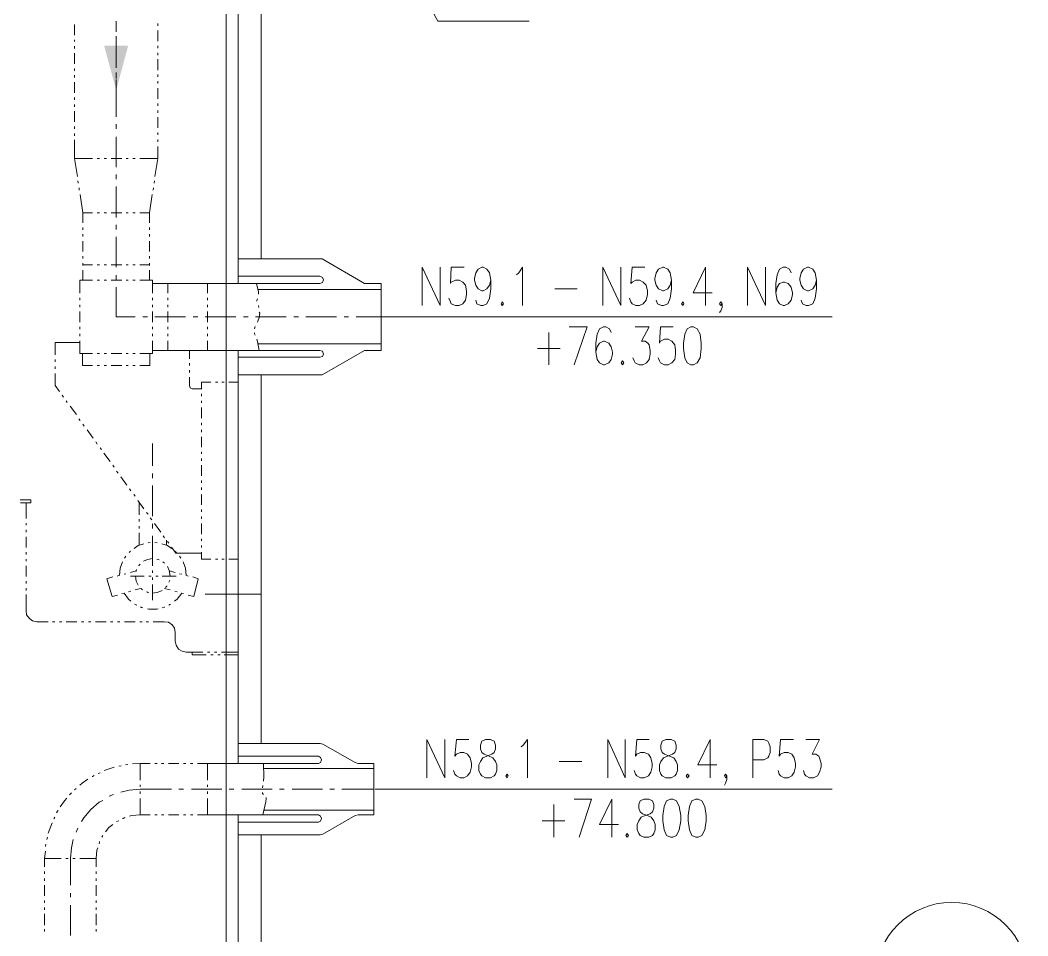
# Model space of a CAD drawing. Header units: millimetres. Extents: x 0 to 588, y 0 to 874.
# Drawn here: x 280.42 to 326.62, y 601.76 to 643.75 of the extents above; entities that cross this region are included whole.
import ezdxf

# ---------------------------------------------------------------- set-up
doc = ezdxf.new("R2010")
doc.units = ezdxf.units.MM
doc.layers.get('0').update_dxf_attribs({"lineweight": 18})

msp = doc.modelspace()

# ---------------------------------------------------------------- hatches: boundary and pattern name
msp.add_hatch(color=0).paths.add_polyline_path([(284.819, 640.546), (284.268, 642.578), (285.369, 642.578)], flags=0)

# ---------------------------------------------------------------- linework, layer by layer
at = {"color": 0, "lineweight": 0}
for points in [[(289.856, 96.16), (289.856, 761.323)], [(290.407, 659.702), (290.407, 631.677)], [(291.465, 632.799), (291.465, 659.362), (288.459, 659.362)], [(292.354, 656.929), (299.572, 643.699), (303.763, 643.699)], [(284.819, 643.699), (284.819, 643.213)], [(282.914, 643.551), (282.914, 643.064)], [(284.819, 643.594), (284.819, 643.382)], [(286.724, 643.594), (286.724, 643.487)], [(286.724, 643.276), (286.724, 642.789)], [(282.914, 642.853), (282.914, 642.768)], [(284.819, 643.022), (284.819, 641.625)], [(284.819, 643.001), (284.819, 642.895)], [(282.914, 642.557), (282.914, 642.451)], [(284.819, 642.683), (284.819, 642.578)], [(284.819, 642.366), (284.819, 641.879)], [(286.724, 642.578), (286.724, 642.472)], [(282.914, 642.239), (282.914, 641.752)], [(286.724, 642.26), (286.724, 642.154)], [(286.724, 641.964), (286.724, 641.455)], [(282.914, 641.54), (282.914, 641.435)], [(284.819, 641.668), (284.819, 641.562)], [(282.914, 641.223), (282.914, 641.117)], [(282.914, 640.905), (282.914, 640.419)], [(284.819, 641.35), (284.819, 641.244)], [(284.819, 641.286), (284.819, 641.075)], [(284.819, 641.033), (284.819, 640.546)], [(286.724, 641.265), (286.724, 641.159)], [(286.724, 640.948), (286.724, 640.842)], [(284.819, 640.715), (284.819, 639.318)], [(286.724, 640.63), (286.724, 640.144)], [(282.914, 640.207), (282.914, 640.101)], [(282.914, 639.889), (282.914, 639.783)], [(282.914, 639.572), (282.914, 639.085)], [(286.724, 639.932), (286.724, 639.826)], [(286.724, 639.614), (286.724, 639.509)], [(286.724, 639.297), (286.724, 638.81)], [(282.914, 638.874), (282.914, 638.768)], [(284.819, 638.979), (284.819, 638.768)], [(286.724, 638.598), (286.724, 638.492)], [(282.914, 638.556), (282.914, 638.45)], [(282.914, 638.26), (282.914, 637.413)], [(284.819, 638.408), (284.819, 637.011)], [(286.724, 638.28), (286.724, 638.175)], [(286.724, 637.963), (286.724, 637.413)], [(283.041, 636.587), (282.914, 637.413)], [(282.914, 637.413), (283.739, 637.413)], [(283.951, 637.413), (284.057, 637.413)], [(284.268, 637.413), (284.374, 637.413)], [(284.586, 637.413), (285.073, 637.413)], [(285.284, 637.413), (285.369, 637.413)], [(285.581, 637.413), (285.687, 637.413)], [(285.898, 637.413), (286.724, 637.413)], [(286.597, 636.587), (286.724, 637.413)], [(283.083, 636.27), (283.062, 636.376)], [(284.819, 636.672), (284.819, 636.461)], [(286.554, 636.27), (286.575, 636.376)], [(283.125, 635.952), (283.125, 636.058)], [(284.819, 636.122), (284.819, 634.704)], [(286.512, 635.952), (286.533, 636.058)], [(283.295, 634.915), (283.168, 635.762)], [(286.343, 634.915), (286.47, 635.762)], [(283.295, 634.915), (283.739, 634.915)], [(283.295, 634.915), (283.295, 634.45)], [(283.951, 634.915), (284.057, 634.915)], [(284.268, 634.915), (284.374, 634.915)], [(284.586, 634.915), (285.073, 634.915)], [(285.284, 634.915), (285.369, 634.915)], [(285.581, 634.915), (285.687, 634.915)], [(285.898, 634.915), (286.343, 634.915)], [(286.343, 634.915), (286.343, 634.45)], [(283.295, 634.238), (283.295, 634.132)], [(284.819, 634.365), (284.819, 634.153)], [(286.343, 634.238), (286.343, 634.132)], [(283.295, 633.942), (283.295, 633.836)], [(283.295, 633.624), (283.295, 633.137)], [(284.819, 633.815), (284.819, 632.418)], [(286.343, 633.942), (286.343, 633.836)], [(286.343, 633.624), (286.343, 633.137)], [(283.295, 632.926), (283.295, 632.819)], [(283.295, 632.608), (283.295, 632.502)], [(286.343, 632.926), (286.343, 632.819)], [(286.343, 632.608), (286.343, 632.502)], [(290.407, 632.799), (294.259, 632.799)], [(294.259, 632.799), (296.206, 631.677), (296.968, 631.677), (296.968, 628.608)], [(283.295, 632.524), (283.739, 632.524)], [(283.295, 632.29), (283.295, 631.825)], [(283.951, 632.524), (284.057, 632.524)], [(284.268, 632.524), (284.374, 632.524)], [(284.586, 632.524), (285.073, 632.524)], [(285.284, 632.524), (285.369, 632.524)], [(285.581, 632.524), (285.687, 632.524)], [(285.898, 632.524), (286.343, 632.524)], [(286.343, 632.29), (286.343, 631.825)], [(298.852, 630.661), (298.852, 632.418), (299.678, 630.661), (299.678, 632.418)], [(300.778, 632.418), (300.186, 632.418), (300.143, 631.677), (300.186, 631.74), (300.376, 631.825), (300.546, 631.825), (300.715, 631.74), (300.842, 631.592), (300.884, 631.338), (300.884, 631.169), (300.842, 630.915), (300.715, 630.745), (300.546, 630.661), (300.376, 630.661), (300.186, 630.745), (300.143, 630.83), (300.08, 631)], [(302.006, 631.825), (301.942, 631.592), (301.815, 631.423), (301.646, 631.338), (301.583, 631.338), (301.413, 631.423), (301.308, 631.592), (301.244, 631.825), (301.244, 631.91), (301.308, 632.164), (301.413, 632.333), (301.583, 632.418), (301.646, 632.418), (301.815, 632.333), (301.942, 632.164), (302.006, 631.825), (302.006, 631.423), (301.942, 631), (301.815, 630.745), (301.646, 630.661), (301.54, 630.661), (301.35, 630.745), (301.308, 630.915)], [(303.17, 632.079), (303.276, 632.164), (303.445, 632.418), (303.445, 630.661)], [(307.128, 630.661), (307.128, 632.418), (307.954, 630.661), (307.954, 632.418)], [(309.055, 632.418), (308.483, 632.418), (308.42, 631.677), (308.483, 631.74), (308.652, 631.825), (308.822, 631.825), (308.991, 631.74), (309.118, 631.592), (309.182, 631.338), (309.182, 631.169), (309.118, 630.915), (308.991, 630.745), (308.822, 630.661), (308.652, 630.661), (308.483, 630.745), (308.42, 630.83), (308.356, 631)], [(310.282, 631.825), (310.219, 631.592), (310.113, 631.423), (309.922, 631.338), (309.88, 631.338), (309.69, 631.423), (309.584, 631.592), (309.52, 631.825), (309.52, 631.91), (309.584, 632.164), (309.69, 632.333), (309.88, 632.418), (309.922, 632.418), (310.113, 632.333), (310.219, 632.164), (310.282, 631.825), (310.282, 631.423), (310.219, 631), (310.113, 630.745), (309.922, 630.661), (309.817, 630.661), (309.647, 630.745), (309.584, 630.915)], [(311.849, 632.418), (311.277, 631.254), (312.145, 631.254)], [(311.849, 632.418), (311.849, 630.661)], [(313.775, 630.661), (313.775, 632.418), (314.6, 630.661), (314.6, 632.418)], [(315.764, 632.164), (315.701, 632.333), (315.531, 632.418), (315.404, 632.418), (315.235, 632.333), (315.129, 632.079), (315.066, 631.677), (315.066, 631.254), (315.129, 630.915), (315.235, 630.745), (315.404, 630.661), (315.468, 630.661), (315.637, 630.745), (315.764, 630.915), (315.828, 631.169), (315.828, 631.254), (315.764, 631.508), (315.637, 631.677), (315.468, 631.74), (315.404, 631.74), (315.235, 631.677), (315.129, 631.508), (315.066, 631.254)], [(316.928, 631.825), (316.865, 631.592), (316.759, 631.423), (316.569, 631.338), (316.526, 631.338), (316.336, 631.423), (316.23, 631.592), (316.166, 631.825), (316.166, 631.91), (316.23, 632.164), (316.336, 632.333), (316.526, 632.418), (316.569, 632.418), (316.759, 632.333), (316.865, 632.164), (316.928, 631.825), (316.928, 631.423), (316.865, 631), (316.759, 630.745), (316.569, 630.661), (316.463, 630.661), (316.293, 630.745), (316.23, 630.915)], [(283.147, 631.825), (283.147, 631.232)], [(283.147, 631.825), (283.739, 631.825)], [(283.951, 631.825), (284.057, 631.825)], [(284.268, 631.825), (284.374, 631.825)], [(284.586, 631.825), (285.073, 631.825)], [(284.819, 632.058), (284.819, 631.846)], [(285.284, 631.825), (285.369, 631.825)], [(285.581, 631.825), (285.687, 631.825)], [(285.898, 631.825), (286.491, 631.825)], [(286.491, 631.825), (286.491, 631.232)], [(286.491, 631.677), (294.153, 631.677)], [(287.189, 631.677), (287.189, 631.232)], [(289.01, 631.677), (289.01, 631.232)], [(294.153, 631.677), (294.28, 631.719), (294.322, 631.846), (294.28, 631.952), (294.153, 632.015), (290.407, 632.015)], [(291.253, 631.677), (291.338, 631.296), (291.338, 631.19)], [(284.819, 631.508), (284.819, 630.153)], [(291.338, 631.401), (296.968, 631.401)], [(304.927, 631.423), (305.964, 631.423)], [(283.147, 631.021), (283.147, 630.915)], [(286.491, 631.021), (286.491, 630.915)], [(287.189, 631.021), (287.189, 630.915)], [(289.01, 631.021), (289.01, 630.915)], [(291.296, 630.978), (291.274, 630.894), (291.274, 630.872)], [(312.611, 630.745), (312.547, 630.661), (312.483, 630.745), (312.547, 630.83), (312.611, 630.745), (312.611, 630.576), (312.547, 630.428), (312.483, 630.343)], [(283.147, 630.703), (283.147, 630.597)], [(283.147, 630.386), (283.147, 629.899)], [(286.491, 630.703), (286.491, 630.597)], [(286.491, 630.386), (286.491, 629.899)], [(287.189, 630.703), (287.189, 630.597)], [(287.189, 630.386), (287.189, 629.899)], [(289.01, 630.703), (289.01, 630.597)], [(289.01, 630.386), (289.01, 629.899)], [(291.38, 630.365), (291.401, 630.322), (291.38, 630.111), (291.317, 629.941), (291.296, 629.899)], [(291.338, 630.661), (291.359, 630.576)], [(284.819, 630.153), (285.687, 630.153)], [(286.046, 630.153), (286.258, 630.153)], [(286.597, 630.153), (287.994, 630.153)], [(288.353, 630.153), (288.565, 630.153)], [(288.904, 630.153), (290.301, 630.153)], [(290.661, 630.153), (290.872, 630.153)], [(291.211, 630.153), (292.608, 630.153)], [(292.968, 630.153), (293.18, 630.153)], [(293.518, 630.153), (294.915, 630.153)], [(295.275, 630.153), (295.466, 630.153)], [(295.825, 630.153), (296.693, 630.153)], [(296.693, 630.153), (317.648, 630.153)], [(283.147, 629.687), (283.147, 629.581)], [(283.147, 629.37), (283.147, 629.264)], [(286.491, 629.687), (286.491, 629.581)], [(286.491, 629.37), (286.491, 629.264)], [(287.189, 629.687), (287.189, 629.581)], [(287.189, 629.37), (287.189, 629.264)], [(289.01, 629.687), (289.01, 629.581)], [(289.01, 629.37), (289.01, 629.264)], [(291.19, 629.708), (291.169, 629.602)], [(291.169, 629.412), (291.169, 629.37), (291.19, 629.306)], [(304.652, 629.433), (304.652, 627.952)], [(305.816, 627.952), (306.409, 629.687), (305.583, 629.687)], [(307.509, 629.433), (307.446, 629.602), (307.276, 629.687), (307.171, 629.687), (306.98, 629.602), (306.874, 629.348), (306.811, 628.946), (306.811, 628.523), (306.874, 628.184), (306.98, 628.036), (307.171, 627.952), (307.213, 627.952), (307.404, 628.036), (307.509, 628.184), (307.573, 628.438), (307.573, 628.523), (307.509, 628.777), (307.404, 628.946), (307.213, 629.031), (307.171, 629.031), (306.98, 628.946), (306.874, 628.777), (306.811, 628.523)], [(308.61, 629.687), (309.266, 629.687), (308.906, 629.031), (309.076, 629.031), (309.203, 628.946), (309.266, 628.862), (309.308, 628.608), (309.308, 628.438), (309.266, 628.184), (309.139, 628.036), (308.97, 627.952), (308.8, 627.952), (308.61, 628.036), (308.568, 628.121), (308.504, 628.269)], [(310.367, 629.687), (309.774, 629.687), (309.732, 628.946), (309.774, 629.031), (309.965, 629.115), (310.134, 629.115), (310.303, 629.031), (310.43, 628.862), (310.473, 628.608), (310.473, 628.438), (310.43, 628.184), (310.303, 628.036), (310.134, 627.952), (309.965, 627.952), (309.774, 628.036), (309.732, 628.121), (309.668, 628.269)], [(282.025, 628.967), (283.147, 628.967)], [(282.025, 628.396), (282.025, 628.967)], [(283.147, 629.052), (283.147, 628.46)], [(286.491, 629.052), (286.491, 628.46)], [(287.189, 629.052), (287.189, 628.608)], [(289.01, 629.052), (289.01, 628.608)], [(291.274, 629.115), (291.296, 629.01), (291.38, 628.608)], [(291.338, 628.904), (296.968, 628.904)], [(283.147, 628.46), (283.739, 628.46)], [(283.274, 628.46), (283.274, 627.909), (283.739, 627.909)], [(283.274, 628.46), (283.739, 628.46)], [(283.951, 628.46), (284.057, 628.46)], [(283.951, 628.46), (284.057, 628.46)], [(284.268, 628.46), (284.374, 628.46)], [(284.268, 628.46), (284.374, 628.46)], [(284.586, 628.46), (285.073, 628.46)], [(284.586, 628.46), (285.073, 628.46)], [(285.284, 628.46), (285.369, 628.46)], [(285.284, 628.46), (285.369, 628.46)], [(285.581, 628.46), (285.687, 628.46)], [(285.581, 628.46), (285.687, 628.46)], [(285.898, 628.46), (286.491, 628.46)], [(285.898, 628.46), (286.364, 628.46)], [(286.364, 628.46), (286.364, 627.909)], [(286.491, 628.608), (294.153, 628.608)], [(288.184, 628.226), (288.184, 628.608)], [(290.407, 628.608), (290.407, 609.663)], [(294.153, 628.29), (294.28, 628.332), (294.322, 628.438), (294.28, 628.565), (294.153, 628.608)], [(294.259, 627.486), (296.206, 628.608), (296.968, 628.608)], [(304.144, 628.692), (305.181, 628.692)], [(282.025, 628.078), (282.025, 628.184)], [(288.184, 627.909), (288.184, 628.015)], [(290.407, 628.29), (294.153, 628.29)], [(282.025, 627.761), (282.025, 627.867)], [(282.025, 626.999), (282.025, 627.549)], [(283.951, 627.909), (284.057, 627.909)], [(284.268, 627.909), (284.374, 627.909)], [(284.586, 627.909), (285.073, 627.909)], [(285.284, 627.909), (285.369, 627.909)], [(285.581, 627.909), (285.687, 627.909)], [(285.898, 627.909), (286.364, 627.909)], [(288.184, 627.592), (288.184, 627.697)], [(288.184, 626.999), (288.184, 627.38)], [(288.735, 626.83), (288.735, 627.147)], [(288.735, 627.147), (289.158, 627.147)], [(289.37, 627.147), (289.475, 627.147)], [(289.666, 627.147), (289.772, 627.147)], [(289.983, 627.147), (290.407, 627.147)], [(290.407, 627.486), (294.259, 627.486)], [(291.465, 627.486), (291.465, 610.574)], [(282.025, 626.999), (282.215, 626.724)], [(288.184, 626.999), (288.205, 626.893), (288.311, 626.851)], [(288.311, 626.851), (288.735, 626.851)], [(288.735, 626.512), (288.735, 626.618)], [(282.342, 626.554), (282.406, 626.469)], [(282.533, 626.301), (282.575, 626.216)], [(288.735, 626.195), (288.735, 626.301)], [(282.702, 626.047), (282.998, 625.665)], [(288.735, 625.496), (288.735, 625.983)], [(283.104, 625.475), (283.168, 625.39)], [(283.295, 625.221), (283.358, 625.136)], [(288.735, 625.179), (288.735, 625.284)], [(283.485, 624.967), (283.76, 624.586)], [(288.735, 624.861), (288.735, 624.967)], [(283.887, 624.417), (283.951, 624.311)], [(286.491, 623.316), (286.491, 624.332)], [(288.735, 624.163), (288.735, 624.649)], [(284.078, 624.141), (284.141, 624.057)], [(284.247, 623.888), (284.543, 623.506)], [(288.735, 623.866), (288.735, 623.951)], [(284.671, 623.337), (284.734, 623.253)], [(288.735, 623.549), (288.735, 623.655)], [(288.735, 622.85), (288.735, 623.337)], [(284.84, 623.062), (284.903, 622.977)], [(286.491, 622.745), (286.491, 622.956)], [(285.03, 622.808), (285.305, 622.427)], [(288.735, 622.533), (288.735, 622.639)], [(285.433, 622.258), (285.496, 622.173)], [(285.623, 622.004), (285.687, 621.919)], [(286.491, 621.009), (286.491, 622.405)], [(288.735, 622.215), (288.735, 622.321)], [(288.735, 621.517), (288.735, 622.004)], [(280.903, 621.75), (280.416, 621.75)], [(280.903, 621.623), (280.437, 621.623)], [(280.691, 621.623), (280.691, 620.903)], [(280.903, 621.75), (280.903, 621.623)], [(285.813, 621.729), (286.089, 621.347)], [(285.877, 621.072), (285.877, 621.644)], [(286.216, 621.178), (286.279, 621.093)], [(288.735, 621.199), (288.735, 621.305)], [(280.691, 620.691), (280.691, 620.586)], [(285.877, 620.755), (285.877, 620.861)], [(286.385, 620.924), (286.449, 620.84)], [(286.491, 620.437), (286.491, 620.649)], [(286.575, 620.67), (286.872, 620.268)], [(288.735, 620.882), (288.735, 620.988)], [(288.735, 620.183), (288.735, 620.67)], [(280.691, 620.373), (280.691, 620.268)], [(285.877, 620.437), (285.877, 620.543)], [(285.877, 619.675), (285.877, 620.247)], [(286.491, 619.061), (286.491, 620.099)], [(286.978, 620.099), (287.041, 620.014)], [(280.691, 620.056), (280.691, 619.569)], [(286.089, 619.739), (285.835, 619.654), (285.644, 619.527)], [(286.385, 619.802), (286.279, 619.781)], [(286.702, 619.781), (286.597, 619.802)], [(287.359, 619.527), (287.168, 619.654), (286.914, 619.739)], [(287.126, 619.675), (287.126, 619.908)], [(287.168, 619.844), (287.232, 619.76)], [(288.735, 619.866), (288.735, 619.972)], [(288.735, 619.569), (288.735, 619.654)], [(280.691, 619.358), (280.691, 619.252)], [(285.475, 619.4), (285.411, 619.337)], [(286.491, 618.723), (286.491, 619.442)], [(287.359, 619.59), (287.549, 619.315)], [(287.591, 619.337), (287.507, 619.4)], [(287.549, 619.315), (288.735, 619.315)], [(288.735, 619.04), (288.735, 619.358)], [(280.691, 619.04), (280.691, 618.934)], [(280.691, 618.723), (280.691, 618.236)], [(285.115, 618.913), (285.009, 618.617), (284.967, 618.278)], [(285.263, 619.167), (285.2, 619.083)], [(285.919, 618.808), (285.856, 618.744), (285.856, 618.723)], [(286.491, 619.061), (286.258, 619.019), (286.067, 618.934)], [(286.787, 618.998), (286.745, 619.019), (286.681, 619.04)], [(287.041, 618.85), (286.957, 618.913)], [(287.782, 619.083), (287.719, 619.167)], [(288.036, 618.278), (287.994, 618.617), (287.888, 618.913)], [(288.735, 619.04), (289.158, 619.04)], [(289.37, 619.04), (289.475, 619.04)], [(289.666, 619.04), (289.772, 619.04)], [(289.983, 619.04), (290.407, 619.04)], [(284.967, 618.299), (284.861, 618.257)], [(285.263, 618.363), (285.178, 618.342)], [(285.729, 618.49), (285.475, 618.427)], [(285.475, 618.257), (286.11, 618.257)], [(285.708, 618.257), (285.729, 618.024), (285.835, 617.834)], [(285.75, 618.553), (285.729, 618.511), (285.729, 618.469)], [(286.322, 618.257), (286.427, 618.257)], [(286.491, 618.405), (286.491, 618.511)], [(286.639, 618.257), (286.745, 618.257)], [(286.935, 618.257), (287.57, 618.257)], [(287.295, 618.257), (287.253, 618.511), (287.168, 618.701)], [(287.253, 618.49), (287.528, 618.427)], [(287.295, 618.257), (287.316, 618.257)], [(287.719, 618.363), (287.824, 618.342)], [(288.036, 618.299), (288.121, 618.257)], [(280.691, 618.024), (280.691, 617.918)], [(284.671, 618.215), (284.395, 618.13)], [(284.395, 618.13), (284.628, 617.326)], [(286.491, 618.087), (286.491, 618.194)], [(286.491, 617.157), (286.491, 617.876)], [(287.084, 617.728), (287.147, 617.792), (287.147, 617.813)], [(287.232, 617.982), (287.274, 618.067)], [(288.332, 618.215), (288.586, 618.13)], [(288.586, 618.13), (288.375, 617.326)], [(280.691, 617.707), (280.691, 617.601)], [(280.691, 617.41), (280.691, 616.669)], [(284.882, 617.389), (284.628, 617.326)], [(285.178, 617.474), (285.073, 617.453)], [(285.178, 617.474), (285.39, 617.198), (285.496, 617.114)], [(285.496, 617.558), (285.39, 617.538)], [(285.94, 617.686), (285.687, 617.622)], [(285.962, 617.686), (286.025, 617.622)], [(286.216, 617.538), (286.258, 617.516), (286.3, 617.495)], [(286.491, 617.474), (286.745, 617.516), (286.935, 617.601)], [(287.041, 617.686), (287.295, 617.622)], [(287.486, 617.114), (287.613, 617.198), (287.824, 617.474)], [(287.507, 617.558), (287.613, 617.538)], [(287.803, 617.474), (287.909, 617.453)], [(288.121, 617.389), (288.375, 617.326)], [(291.465, 617.432), (288.904, 617.432)], [(285.665, 616.966), (285.771, 616.924)], [(287.232, 616.924), (287.316, 616.966)], [(280.691, 616.669), (280.712, 616.479), (280.839, 616.31), (280.988, 616.204), (281.178, 616.162)], [(285.94, 616.839), (285.983, 616.818), (286.046, 616.797)], [(286.258, 616.754), (286.322, 616.733), (286.681, 616.733), (286.745, 616.754)], [(286.935, 616.797), (287.02, 616.818), (287.041, 616.839)], [(281.707, 616.162), (281.178, 616.162)], [(282.003, 616.162), (281.898, 616.162)], [(282.321, 616.162), (282.215, 616.162)], [(283.019, 616.162), (282.533, 616.162)], [(283.337, 616.162), (283.231, 616.162)], [(283.654, 616.162), (283.549, 616.162)], [(284.353, 616.162), (283.866, 616.162)], [(284.671, 616.162), (284.565, 616.162)], [(284.988, 616.162), (284.882, 616.162)], [(285.687, 616.162), (285.2, 616.162)], [(286.004, 616.162), (285.898, 616.162)], [(286.3, 616.162), (286.195, 616.162)], [(287.02, 616.162), (286.512, 616.162)], [(287.528, 615.675), (287.486, 615.865), (287.38, 616.014), (287.211, 616.14), (287.02, 616.162)], [(287.528, 615.675), (287.528, 615.273)], [(287.528, 615.273), (287.57, 615.082), (287.676, 614.912), (287.846, 614.807), (288.036, 614.765)], [(288.798, 614.765), (288.036, 614.765)], [(288.311, 614.765), (288.311, 614.638)], [(288.946, 614.638), (288.311, 614.638)], [(289.115, 614.765), (289.01, 614.765)], [(289.264, 614.638), (289.158, 614.638)], [(289.433, 614.765), (289.327, 614.765)], [(289.581, 614.638), (289.475, 614.638)], [(290.407, 614.765), (289.645, 614.765)], [(290.407, 614.638), (289.772, 614.638)], [(290.407, 610.574), (294.174, 610.574)], [(294.301, 610.553), (294.174, 610.574)], [(294.301, 610.553), (295.783, 609.705)], [(299.064, 609.007), (299.064, 610.764), (299.889, 609.007), (299.889, 610.764)], [(300.99, 610.764), (300.418, 610.764), (300.355, 610.002), (300.418, 610.087), (300.588, 610.172), (300.757, 610.172), (300.926, 610.087), (301.053, 609.918), (301.117, 609.663), (301.117, 609.515), (301.053, 609.261), (300.926, 609.092), (300.757, 609.007), (300.588, 609.007), (300.418, 609.092), (300.355, 609.176), (300.291, 609.346)], [(303.382, 610.426), (303.488, 610.51), (303.678, 610.764), (303.678, 609.007)], [(307.361, 609.007), (307.361, 610.764), (308.166, 609.007), (308.166, 610.764)], [(309.266, 610.764), (308.695, 610.764), (308.631, 610.002), (308.695, 610.087), (308.864, 610.172), (309.033, 610.172), (309.224, 610.087), (309.33, 609.918), (309.393, 609.663), (309.393, 609.515), (309.33, 609.261), (309.224, 609.092), (309.033, 609.007), (308.864, 609.007), (308.695, 609.092), (308.631, 609.176), (308.568, 609.346)], [(312.06, 610.764), (311.489, 609.6), (312.356, 609.6)], [(312.06, 610.764), (312.06, 609.007)], [(314.007, 609.007), (314.007, 610.764), (314.515, 610.764), (314.706, 610.679), (314.748, 610.594), (314.812, 610.426), (314.812, 610.172), (314.748, 610.002), (314.706, 609.918), (314.515, 609.833), (314.007, 609.833)], [(315.87, 610.764), (315.277, 610.764), (315.214, 610.002), (315.277, 610.087), (315.447, 610.172), (315.637, 610.172), (315.807, 610.087), (315.913, 609.918), (315.976, 609.663), (315.976, 609.515), (315.913, 609.261), (315.807, 609.092), (315.637, 609.007), (315.447, 609.007), (315.277, 609.092), (315.214, 609.176), (315.172, 609.346)], [(316.442, 610.764), (317.077, 610.764), (316.738, 610.087), (316.907, 610.087), (317.034, 610.002), (317.077, 609.918), (317.14, 609.663), (317.14, 609.515), (317.077, 609.261), (316.971, 609.092), (316.801, 609.007), (316.611, 609.007), (316.442, 609.092), (316.378, 609.176), (316.336, 609.346)], [(290.407, 610.002), (294.09, 610.002)], [(294.09, 609.663), (294.195, 609.705), (294.238, 609.833), (294.195, 609.939), (294.09, 610.002)], [(284.734, 609.494), (284.268, 609.346)], [(285.051, 609.558), (284.946, 609.536)], [(285.348, 609.621), (285.242, 609.6)], [(285.919, 609.663), (285.56, 609.642)], [(285.919, 609.663), (286.385, 609.663)], [(285.919, 609.663), (285.919, 608.902)], [(286.597, 609.663), (286.702, 609.663)], [(286.893, 609.663), (286.999, 609.663)], [(287.211, 609.663), (287.697, 609.663)], [(287.909, 609.663), (288.015, 609.663)], [(288.226, 609.663), (288.332, 609.663)], [(288.544, 609.663), (289.01, 609.663)], [(289.01, 609.663), (289.01, 608.902)], [(289.01, 609.663), (294.09, 609.663)], [(291.571, 609.663), (291.592, 609.05), (291.571, 608.859)], [(295.783, 609.705), (295.91, 609.663)], [(295.91, 609.663), (296.63, 609.663)], [(296.63, 609.663), (296.63, 607.314)], [(305.139, 609.748), (306.176, 609.748)], [(283.803, 609.113), (283.739, 609.071), (283.718, 609.071)], [(284.078, 609.24), (283.993, 609.198)], [(291.571, 609.431), (296.63, 609.431)], [(312.822, 609.092), (312.759, 609.007), (312.716, 609.092), (312.759, 609.176), (312.822, 609.092), (312.822, 608.923), (312.759, 608.753), (312.716, 608.669)], [(283.527, 608.944), (283.252, 608.753), (283.147, 608.669)], [(285.919, 608.69), (285.919, 608.584)], [(289.01, 608.69), (289.01, 608.584)], [(291.55, 608.647), (291.529, 608.542)], [(282.765, 608.309), (282.681, 608.224)], [(282.977, 608.52), (282.914, 608.457)], [(284.692, 608.245), (284.501, 608.161)], [(285.919, 608.478), (285.411, 608.436), (285.03, 608.351)], [(285.919, 608.478), (287.359, 608.478)], [(285.919, 608.372), (285.919, 608.266)], [(287.697, 608.478), (287.909, 608.478)], [(288.269, 608.478), (289.666, 608.478)], [(289.01, 608.372), (289.01, 608.266)], [(290.005, 608.478), (290.216, 608.478)], [(290.576, 608.478), (291.973, 608.478)], [(291.529, 608.33), (291.529, 608.288), (291.571, 608.245)], [(291.698, 608.097), (291.698, 608.055), (291.677, 607.907), (291.55, 607.314)], [(292.312, 608.478), (292.523, 608.478)], [(292.883, 608.478), (294.28, 608.478)], [(294.619, 608.478), (294.83, 608.478)], [(295.169, 608.478), (296.63, 608.478)], [(296.693, 608.478), (317.648, 608.478)], [(282.554, 608.076), (282.448, 607.949), (282.257, 607.673)], [(284.205, 607.97), (284.036, 607.885), (283.654, 607.547), (283.337, 607.166), (283.231, 606.996)], [(285.919, 608.055), (285.919, 607.314)], [(289.01, 608.055), (289.01, 607.314)], [(304.885, 607.78), (304.885, 606.277)], [(306.049, 606.277), (306.62, 608.033), (305.816, 608.033)], [(307.552, 608.033), (306.98, 606.87), (307.848, 606.87)], [(307.552, 608.033), (307.552, 606.277)], [(282.003, 607.208), (281.961, 607.124)], [(282.152, 607.504), (282.13, 607.483), (282.088, 607.399)], [(285.221, 607.187), (285.136, 607.144), (285.115, 607.144)], [(285.919, 607.314), (285.517, 607.272), (285.433, 607.25)], [(285.919, 607.314), (286.385, 607.314)], [(286.597, 607.314), (286.702, 607.314)], [(286.893, 607.314), (286.999, 607.314)], [(287.211, 607.314), (287.697, 607.314)], [(287.909, 607.314), (288.015, 607.314)], [(288.226, 607.314), (288.332, 607.314)], [(288.544, 607.314), (289.01, 607.314)], [(289.01, 607.314), (294.09, 607.314)], [(290.407, 607.314), (290.407, 581.935)], [(291.571, 607.526), (296.63, 607.526)], [(294.09, 606.975), (294.195, 607.018), (294.238, 607.144), (294.195, 607.25), (294.09, 607.314)], [(294.301, 606.425), (295.783, 607.272)], [(295.91, 607.314), (295.783, 607.272)], [(295.91, 607.314), (296.63, 607.314)], [(281.877, 606.933), (281.707, 606.467)], [(283.062, 606.7), (282.977, 606.51)], [(284.671, 606.87), (284.48, 606.721), (284.332, 606.53)], [(284.946, 607.039), (284.84, 606.996)], [(290.407, 606.975), (294.09, 606.975)], [(304.356, 607.039), (305.393, 607.039)], [(281.665, 606.277), (281.644, 606.171)], [(284.205, 606.361), (284.163, 606.277)], [(290.407, 606.383), (294.174, 606.383)], [(291.465, 606.383), (291.465, 581.935)], [(294.174, 606.383), (294.301, 606.425)], [(281.601, 605.959), (281.58, 605.875), (281.58, 605.854)], [(282.85, 606.171), (282.765, 605.79), (282.723, 605.303)], [(283.972, 605.79), (283.93, 605.684), (283.909, 605.303)], [(284.057, 606.086), (284.057, 606.065), (284.036, 605.981)], [(281.58, 605.642), (281.538, 605.303)], [(281.538, 605.303), (281.538, 604.922)], [(282.3, 605.303), (281.538, 605.303)], [(282.617, 605.303), (282.512, 605.303)], [(282.723, 605.303), (282.723, 604.076)], [(282.935, 605.303), (282.829, 605.303)], [(283.909, 605.303), (283.147, 605.303)], [(283.909, 605.303), (283.909, 604.922)], [(281.538, 604.711), (281.538, 604.605)], [(281.538, 604.393), (281.538, 604.287)], [(283.909, 604.711), (283.909, 604.605)], [(283.909, 604.393), (283.909, 604.287)], [(281.538, 604.076), (281.538, 603.589)], [(283.909, 604.076), (283.909, 603.589)], [(282.723, 603.715), (282.723, 603.525)], [(281.538, 603.377), (281.538, 603.271)], [(281.538, 603.059), (281.538, 602.954)], [(282.723, 603.165), (282.723, 601.768)], [(283.909, 603.377), (283.909, 603.271)], [(283.909, 603.059), (283.909, 602.954)], [(281.538, 602.763), (281.538, 602.255)], [(283.909, 602.763), (283.909, 602.255)], [(281.538, 602.065), (281.538, 601.959)], [(283.909, 602.065), (283.909, 601.959)]]:
    msp.add_lwpolyline(points, dxfattribs=at)
for points in [[(302.514, 630.83), (302.472, 630.745), (302.514, 630.661), (302.577, 630.745)], [(310.811, 630.83), (310.748, 630.745), (310.811, 630.661), (310.854, 630.745)], [(311.171, 629.687), (311.002, 629.602), (310.896, 629.348), (310.832, 628.946), (310.832, 628.692), (310.896, 628.269), (311.002, 628.036), (311.171, 627.952), (311.298, 627.952), (311.467, 628.036), (311.594, 628.269), (311.637, 628.692), (311.637, 628.946), (311.594, 629.348), (311.467, 629.602), (311.298, 629.687)], [(308.038, 628.121), (307.975, 628.036), (308.038, 627.952), (308.102, 628.036)], [(301.752, 610.764), (301.583, 610.679), (301.519, 610.51), (301.519, 610.341), (301.583, 610.172), (301.688, 610.087), (301.921, 610.002), (302.091, 609.918), (302.218, 609.748), (302.281, 609.6), (302.281, 609.346), (302.218, 609.176), (302.154, 609.092), (301.985, 609.007), (301.752, 609.007), (301.583, 609.092), (301.519, 609.176), (301.456, 609.346), (301.456, 609.6), (301.519, 609.748), (301.625, 609.918), (301.815, 610.002), (302.048, 610.087), (302.154, 610.172), (302.218, 610.341), (302.218, 610.51), (302.154, 610.679), (301.985, 610.764)], [(310.028, 610.764), (309.859, 610.679), (309.795, 610.51), (309.795, 610.341), (309.859, 610.172), (309.965, 610.087), (310.197, 610.002), (310.388, 609.918), (310.494, 609.748), (310.557, 609.6), (310.557, 609.346), (310.494, 609.176), (310.43, 609.092), (310.261, 609.007), (310.028, 609.007), (309.859, 609.092), (309.795, 609.176), (309.732, 609.346), (309.732, 609.6), (309.795, 609.748), (309.922, 609.918), (310.092, 610.002), (310.325, 610.087), (310.43, 610.172), (310.494, 610.341), (310.494, 610.51), (310.43, 610.679), (310.261, 610.764)], [(302.747, 609.176), (302.683, 609.092), (302.747, 609.007), (302.789, 609.092)], [(311.023, 609.176), (310.959, 609.092), (311.023, 609.007), (311.087, 609.092)], [(309.012, 608.033), (308.843, 607.949), (308.779, 607.78), (308.779, 607.61), (308.843, 607.441), (308.949, 607.356), (309.182, 607.272), (309.351, 607.208), (309.478, 607.039), (309.541, 606.87), (309.541, 606.615), (309.478, 606.446), (309.414, 606.361), (309.245, 606.277), (309.012, 606.277), (308.843, 606.361), (308.779, 606.446), (308.716, 606.615), (308.716, 606.87), (308.779, 607.039), (308.885, 607.208), (309.076, 607.272), (309.308, 607.356), (309.414, 607.441), (309.478, 607.61), (309.478, 607.78), (309.414, 607.949), (309.245, 608.033)], [(310.24, 608.033), (310.049, 607.949), (309.943, 607.695), (309.88, 607.272), (309.88, 607.039), (309.943, 606.615), (310.049, 606.361), (310.24, 606.277), (310.346, 606.277), (310.515, 606.361), (310.642, 606.615), (310.705, 607.039), (310.705, 607.272), (310.642, 607.695), (310.515, 607.949), (310.346, 608.033)], [(311.404, 608.033), (311.214, 607.949), (311.108, 607.695), (311.044, 607.272), (311.044, 607.039), (311.108, 606.615), (311.214, 606.361), (311.404, 606.277), (311.51, 606.277), (311.679, 606.361), (311.806, 606.615), (311.87, 607.039), (311.87, 607.272), (311.806, 607.695), (311.679, 607.949), (311.51, 608.033)], [(308.25, 606.446), (308.187, 606.361), (308.25, 606.277), (308.314, 606.361)]]:
    msp.add_lwpolyline(points, close=True, dxfattribs=at)
msp.add_circle((323.13, 599.8), 3.493, dxfattribs=at)

doc.saveas('drawing.dxf')
